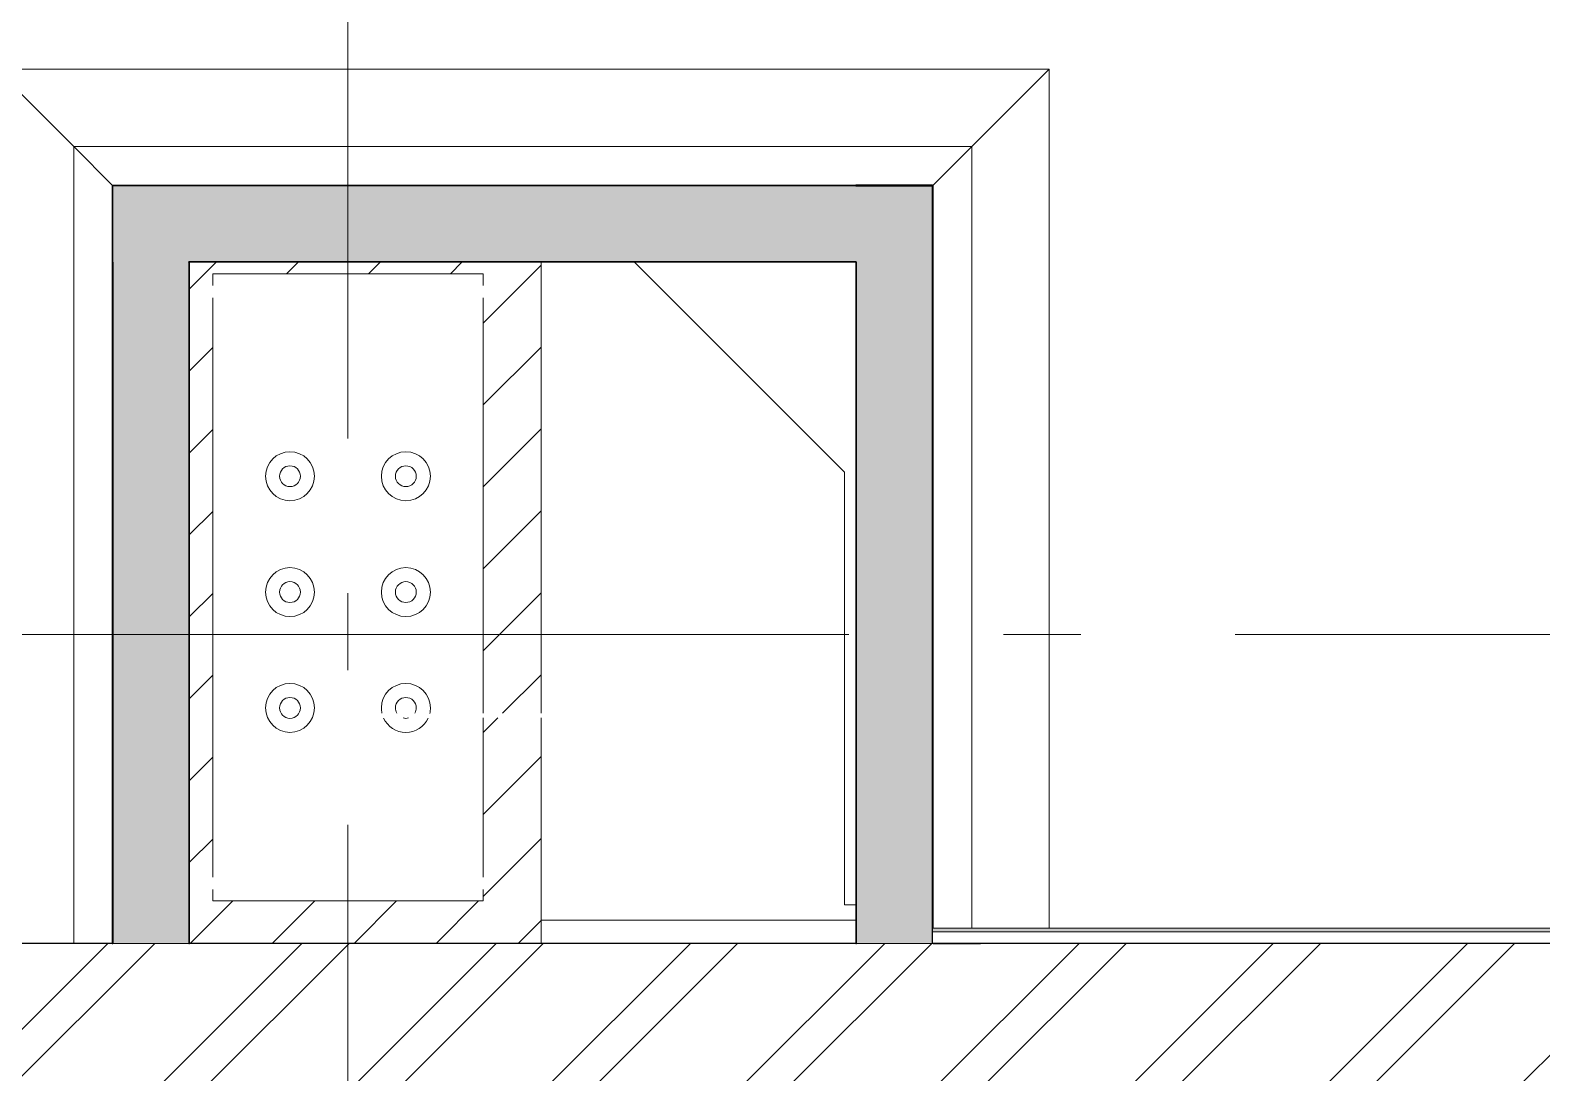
# Model space of a CAD drawing. Header units: millimetres. Extents: x -187347 to 135007, y -6415 to 292048.
# Drawn here: x -45351 to -43395, y -4512 to -3162 of the extents above; entities that cross this region are included whole.
import ezdxf

# ---------------------------------------------------------------- set-up
doc = ezdxf.new("R2010")
doc.units = ezdxf.units.MM
doc.header["$LTSCALE"] = 100
doc.linetypes.add('Z_LINE-CNTR', pattern=[17, 12, -2, 1, -2])
for name, color, linetype, lineweight in [('A-FLOR', 7, 'Continuous', 5), ('A-WALL', 7, 'Continuous', 5), ('A-WALL-FNSH', 7, 'Continuous', 5), ('A-WALL-PATT', 7, 'Continuous', 5), ('S-BEAM', 7, 'Continuous', 5), ('S-COLS', 7, 'Continuous', 5), ('S-FSTN', 7, 'Continuous', 5), ('S-GRID', 7, 'Continuous', 5)]:
    doc.layers.add(name, color=color, linetype=linetype, lineweight=lineweight)

# ---------------------------------------------------------------- blocks, each defined once
blk = doc.blocks.new('ODE_ST_M3_Base_Plate_Connection___Double_Row_14562_FREE_BOLT_LOD3 - BR630A-V287-BLOCK WORK - GROUND FLOOR PLAN - FOR SITE')
at = {"layer": 'S-FSTN'}
for p, q in [((-181.3, 406), (-181.3, 391)), ((168.7, 406), (-181.3, 406)), ((168.7, 391), (168.7, 406)), ((-181.3, 375), (-181.3, 169)), ((168.7, -375), (168.7, 375)), ((-181.3, 163), (-181.3, -375)), ((-181.3, -391), (-181.3, -406)), ((168.7, -406), (168.7, -391)), ((-181.3, -406), (168.7, -406))]:
    blk.add_line(p, q, dxfattribs=at)
blk = doc.blocks.new('Hex Head - 16mmØ BOLT-9650050-BLOCK WORK - GROUND FLOOR PLAN - FOR SITE')
at = {"layer": 'S-FSTN'}
for radius, start, end in [(31.7, 0, 180), (13.5, 0, 180), (31.7, 180, 360), (13.5, 180, 360)]:
    blk.add_arc((9.5, 0), radius, start, end, dxfattribs=at)
blk = doc.blocks.new('Hex Head - 30mmØ BOLT-30457600-BLOCK WORK - GROUND FLOOR PLAN - FOR SITE')
at = {"layer": 'S-FSTN'}
for radius, start, end in [(31.7, 0, 180), (13.5, 0, 180), (31.7, 180, 360), (13.5, 180, 360)]:
    blk.add_arc((9.5, 0), radius, start, end, dxfattribs=at)
blk = doc.blocks.new('Hex Head - 30mmØ BOLT-V288-BLOCK WORK - GROUND FLOOR PLAN - FOR SITE')
at = {"layer": 'S-FSTN'}
for radius, start, end in [(31.7, 0, 180), (13.5, 0, 180), (31.8, 180, 192.7776), (31.7, 204.3683, 335.6317), (13.5, 180, 210), (13.5, 255, 285), (13.5, 330, 360), (31.7, 347.2224, 360)]:
    blk.add_arc((9.5, 0), radius, start, end, dxfattribs=at)

msp = doc.modelspace()

# ---------------------------------------------------------------- hatches: boundary and pattern name
at = {"layer": 'A-WALL-PATT', "true_color": 0xb8ffa6}
h = msp.add_hatch(color=71, dxfattribs=at)
h.paths.add_polyline_path([(-45244.1, -4345), (-45244.1, -3463), (-45244.9, -3463), (-45244.9, -4345)])
h.paths.add_polyline_path([(-45244.1, -3462.2), (-45244.1, -3363.8), (-45244.9, -3363.8), (-45244.9, -3462.2)])
h = msp.add_hatch(color=71, dxfattribs=at)
h.paths.add_polyline_path([(-44183.2, -3363.8), (-44183.2, -3363), (-44281.6, -3363), (-44281.6, -3363.8)])
h.paths.add_polyline_path([(-45244.1, -3363.8), (-44282.4, -3363.8), (-44282.4, -3363), (-45244.1, -3363)])
at = {"layer": 'A-WALL-PATT'}
h = msp.add_hatch(dxfattribs=at)
h.set_pattern_fill('FP_572', color=256, angle=67.3801, style=0, pattern_type=2)
h.set_pattern_definition([(67.38, (-44759.564, -3443.19), (0.0003, 50.7995), [13.208, -647.192]), (67.38, (-44708.764, -3443.188), (0.0003, 50.79954), [13.208, -647.192]), (67.38, (-44657.964, -3443.19), (0.0003, 50.79954), [13.208, -647.192]), (67.38, (-44607.164, -3443.189), (0.0003, 50.79954), [13.208, -647.192]), (67.38, (-44556.364, -3443.189), (0.0003, 50.79954), [13.208, -647.192]), (112.249, (-44716.892, -3443.19), (0.00024, 50.8004), [12.075, -1195.427]), (112.249, (-44666.092, -3443.189), (0.00024, 50.8004), [12.075, -1195.427]), (112.249, (-44615.292, -3443.19), (0.00024, 50.80037), [12.075, -1195.427]), (112.249, (-44564.492, -3443.189), (0.00024, 50.80037), [12.075, -1195.427]), (112.249, (-44513.692, -3443.19), (0.00024, 50.80037), [12.075, -1195.427]), (112.249, (-44462.892, -3443.189), (0.00024, 50.80037), [12.075, -1195.427]), (112.2491, (-44412.092, -3443.19), (0.00024, 50.80037), [12.075, -1195.427]), (112.2491, (-44361.292, -3443.189), (0.00024, 50.80037), [12.075, -1195.427]), (112.2491, (-44310.492, -3443.19), (0.00024, 50.80037), [12.075, -1195.427]), (247.751, (-44729.592, -3432.013), (-0.0005, 50.8004), [12.075, -1195.427]), (247.751, (-44678.792, -3432.012), (-0.0005, 50.8004), [12.075, -1195.427]), (247.751, (-44627.992, -3432.013), (-0.0005, 50.80037), [12.075, -1195.427]), (247.751, (-44577.192, -3432.013), (-0.0005, 50.80037), [12.075, -1195.427]), (247.751, (-44526.392, -3432.013), (-0.0005, 50.80037), [12.075, -1195.427]), (247.751, (-44475.592, -3432.014), (-0.0005, 50.80037), [12.075, -1195.427]), (247.7511, (-44424.792, -3432.013), (-0.00048, 50.80037), [12.075, -1195.427]), (247.7511, (-44373.992, -3432.013), (-0.00048, 50.80037), [12.075, -1195.427]), (247.7511, (-44323.192, -3432.013), (-0.00048, 50.80037), [12.075, -1195.427]), (292.62, (-44747.372, -3430.997), (-0.00055, 50.79954), [13.208, -647.192]), (292.62, (-44696.572, -3430.997), (-0.00055, 50.79954), [13.208, -647.192]), (292.62, (-44645.772, -3430.998), (-0.00055, 50.79954), [13.208, -647.192]), (292.62, (-44594.972, -3430.997), (-0.00055, 50.79954), [13.208, -647.192]), (292.62, (-44544.172, -3430.997), (-0.00055, 50.79954), [13.208, -647.192]), (81.8701, (-44762.104, -3451.8245), (-7e-05, 50.79954), [3.592, -355.618]), (68.1986, (-44761.596, -3448.27), (-0.0002, 50.8005), [5.471, -268.095]), (68.1986, (-44710.796, -3448.269), (-0.0002, 50.8005), [5.471, -268.095]), (291.801, (-44742.292, -3443.19), (0.0004, 50.8005), [5.471, -268.095]), (291.801, (-44691.492, -3443.189), (0.0004, 50.8005), [5.471, -268.095]), (278.1301, (-44740.26, -3448.2685), (-0.00017, 50.79954), [3.592, -355.618]), (278.1301, (-44762.104, -3451.8245), (-0.00017, 50.79954), [3.592, -355.618]), (296.565, (-44761.596, -3455.382), (-0.0005, 50.7999), [3.408, -110.184]), (315, (-44760.072, -3458.43), (-0.0001, 50.8), [3.592, -68.25]), (326.31, (-44757.532, -3460.97), (-0.0005, 50.8), [1.832, -181.33]), (326.31, (-44706.73, -3460.97), (-0.0005, 50.8), [1.832, -181.33]), (326.31, (-44655.93, -3460.97), (-0.0005, 50.8), [1.832, -181.33]), (341.565, (-44756.01, -3461.985), (0.0002, 50.8), [1.676, -158.967]), (341.565, (-44705.21, -3461.985), (0.0002, 50.7998), [1.676, -158.967]), (341.565, (-44654.41, -3461.984), (0.0002, 50.7998), [1.676, -158.967]), (341.565, (-44754.484, -3462.493), (0.0002, 50.8), [1.676, -158.967]), (341.565, (-44703.684, -3462.493), (0.0002, 50.7998), [1.676, -158.967]), (341.565, (-44652.884, -3462.493), (0.0002, 50.7998), [1.676, -158.967]), (0.0001, (-44752.96, -3463), (-0.0001, 50.8), [4.064, -46.736]), (18.435, (-44748.896, -3463), (-0.0005, 50.8), [1.676, -158.967]), (18.435, (-44698.096, -3463), (-0.0005, 50.7998), [1.676, -158.967]), (18.435, (-44647.296, -3463), (-0.0005, 50.7998), [1.676, -158.967]), (18.435, (-44747.37, -3462.493), (-0.0005, 50.8), [1.676, -158.967]), (18.435, (-44696.57, -3462.493), (-0.0005, 50.7998), [1.676, -158.967]), (18.435, (-44645.77, -3462.493), (-0.0005, 50.7998), [1.676, -158.967]), (33.69, (-44745.85, -3461.985), (0.0002, 50.8), [1.832, -181.33]), (33.69, (-44695.048, -3461.985), (0.0002, 50.8), [1.832, -181.33]), (33.69, (-44644.25, -3461.985), (0.0002, 50.8), [1.832, -181.33]), (45, (-44744.324, -3460.97), (-0.0001, 50.8), [3.592, -68.25]), (63.435, (-44741.784, -3458.43), (0.0003, 50.7999), [3.408, -110.184]), (81.8701, (-44740.26, -3455.3804), (-7e-05, 50.79954), [3.592, -355.618]), (81.8701, (-44736.704, -3451.825), (-7e-05, 50.79954), [3.592, -355.618]), (68.1986, (-44736.196, -3448.268), (-0.0002, 50.8005), [5.471, -268.095]), (68.1986, (-44685.396, -3448.27), (-0.0002, 50.8005), [5.471, -268.095]), (291.801, (-44716.892, -3443.19), (0.0004, 50.8005), [5.471, -268.095]), (291.801, (-44666.092, -3443.189), (0.0004, 50.8005), [5.471, -268.095]), (278.1301, (-44714.86, -3448.269), (-0.00017, 50.79954), [3.592, -355.618]), (278.1301, (-44736.704, -3451.825), (-0.00017, 50.79954), [3.592, -355.618]), (296.565, (-44736.196, -3455.38), (-0.0005, 50.7999), [3.408, -110.184]), (315, (-44734.672, -3458.43), (-0.0001, 50.8), [3.592, -68.25]), (326.31, (-44732.132, -3460.97), (-0.0005, 50.8), [1.832, -181.33]), (326.31, (-44681.33, -3460.97), (-0.0005, 50.8), [1.832, -181.33]), (326.31, (-44630.53, -3460.97), (-0.0005, 50.8), [1.832, -181.33]), (341.565, (-44730.61, -3461.985), (0.0002, 50.7998), [1.676, -158.967]), (341.565, (-44679.81, -3461.985), (0.0002, 50.7998), [1.676, -158.967]), (341.565, (-44629.008, -3461.985), (0.0002, 50.7998), [1.676, -158.967]), (341.565, (-44729.084, -3462.493), (0.0002, 50.7998), [1.676, -158.967]), (341.565, (-44678.284, -3462.492), (0.0002, 50.7998), [1.676, -158.967]), (341.565, (-44627.484, -3462.493), (0.0002, 50.7998), [1.676, -158.967]), (0.0001, (-44727.56, -3463), (-0.0001, 50.8), [4.064, -46.736]), (18.435, (-44723.496, -3463), (-0.0005, 50.7998), [1.676, -158.967]), (18.435, (-44672.696, -3463), (-0.0005, 50.7998), [1.676, -158.967]), (18.435, (-44621.896, -3463), (-0.0005, 50.7998), [1.676, -158.967]), (18.435, (-44721.97, -3462.493), (-0.0005, 50.7998), [1.676, -158.967]), (18.435, (-44671.17, -3462.493), (-0.0005, 50.7998), [1.676, -158.967]), (18.435, (-44620.37, -3462.494), (-0.0005, 50.7998), [1.676, -158.967]), (33.69, (-44720.45, -3461.984), (0.0002, 50.8), [1.832, -181.33]), (33.69, (-44669.648, -3461.985), (0.0002, 50.8), [1.832, -181.33]), (33.69, (-44618.85, -3461.985), (0.0002, 50.8), [1.832, -181.33]), (45, (-44718.924, -3460.97), (-0.0001, 50.8), [3.592, -68.25]), (63.435, (-44716.384, -3458.43), (0.0003, 50.7999), [3.408, -110.184]), (81.8701, (-44714.8596, -3455.381), (-7e-05, 50.79954), [3.592, -355.618]), (81.8701, (-44749.4036, -3423.377), (-7e-05, 50.79954), [3.592, -355.618]), (63.435, (-44748.896, -3419.82), (0.0003, 50.7999), [3.408, -110.184]), (45, (-44747.372, -3416.773), (-0.0001, 50.8), [3.592, -68.25]), (33.69, (-44744.83, -3414.233), (0.0002, 50.8), [1.832, -181.33]), (33.69, (-44694.032, -3414.233), (0.0002, 50.8), [1.832, -181.33]), (33.69, (-44643.23, -3414.233), (0.0002, 50.8), [1.832, -181.33]), (18.435, (-44743.31, -3413.217), (-0.0005, 50.8), [1.676, -158.967]), (18.435, (-44692.51, -3413.217), (-0.0005, 50.7998), [1.676, -158.967]), (18.435, (-44641.708, -3413.217), (-0.0005, 50.7998), [1.676, -158.967]), (18.435, (-44741.784, -3412.71), (-0.0005, 50.8), [1.676, -158.967]), (18.435, (-44690.984, -3412.71), (-0.0005, 50.7998), [1.676, -158.967]), (18.435, (-44640.184, -3412.71), (-0.0005, 50.7998), [1.676, -158.967]), (0.0001, (-44740.26, -3412.2), (-0.0001, 50.8), [4.064, -46.736]), (341.565, (-44736.196, -3412.2), (0.0002, 50.8), [1.676, -158.967]), (341.565, (-44685.396, -3412.2), (0.0002, 50.7998), [1.676, -158.967]), (341.565, (-44634.596, -3412.2), (0.0002, 50.7998), [1.676, -158.967]), (341.565, (-44734.672, -3412.71), (0.0002, 50.8), [1.676, -158.967]), (341.565, (-44683.87, -3412.71), (0.0002, 50.7998), [1.676, -158.967]), (341.565, (-44633.07, -3412.71), (0.0002, 50.7998), [1.676, -158.967]), (326.31, (-44733.15, -3413.216), (-0.0005, 50.8), [1.832, -181.33]), (326.31, (-44682.348, -3413.217), (-0.0005, 50.8), [1.832, -181.33]), (326.31, (-44631.55, -3413.217), (-0.0005, 50.8), [1.832, -181.33]), (315, (-44731.624, -3414.233), (-0.0001, 50.8), [3.592, -68.25]), (296.565, (-44729.084, -3416.773), (-0.0005, 50.7999), [3.408, -110.184]), (278.1301, (-44727.5596, -3419.821), (-0.00017, 50.79954), [3.592, -355.618]), (278.1301, (-44749.4036, -3423.377), (-0.00017, 50.79954), [3.592, -355.618]), (290.556, (-44748.896, -3426.933), (-0.0003, 50.8004), [4.34, -429.695]), (290.556, (-44698.096, -3426.933), (-0.0003, 50.8004), [4.34, -429.695]), (290.556, (-44647.296, -3426.933), (-0.0003, 50.8004), [4.34, -429.695]), (68.1986, (-44729.592, -3432.013), (-0.0002, 50.8005), [5.471, -268.095]), (68.1986, (-44678.792, -3432.012), (-0.0002, 50.8005), [5.471, -268.095]), (81.8701, (-44727.56, -3426.933), (-7e-05, 50.79954), [3.592, -355.618]), (0.0001, (-44763.63, -3412.2), (-0.0001, 50.8), [2.032, -48.768]), (341.565, (-44761.596, -3412.2), (0.0002, 50.8), [1.676, -158.967]), (341.565, (-44710.796, -3412.2), (0.0002, 50.7998), [1.676, -158.967]), (341.565, (-44659.996, -3412.2), (0.0002, 50.7998), [1.676, -158.967]), (341.565, (-44760.07, -3412.71), (0.0002, 50.8), [1.676, -158.967]), (341.565, (-44709.27, -3412.71), (0.0002, 50.7998), [1.676, -158.967]), (341.565, (-44658.47, -3412.71), (0.0002, 50.7998), [1.676, -158.967]), (326.31, (-44758.55, -3413.217), (-0.0005, 50.8), [1.832, -181.33]), (326.31, (-44707.748, -3413.217), (-0.0005, 50.8), [1.832, -181.33]), (326.31, (-44656.95, -3413.217), (-0.0005, 50.8), [1.832, -181.33]), (315, (-44757.024, -3414.233), (-0.0001, 50.8), [3.592, -68.25]), (296.565, (-44754.484, -3416.773), (-0.0005, 50.7999), [3.408, -110.184]), (278.1301, (-44752.96, -3419.8204), (-0.00017, 50.79954), [3.592, -355.618]), (69.444, (-44754.484, -3430.997), (7e-05, 50.8004), [4.34, -429.695]), (69.444, (-44703.684, -3430.996), (7e-05, 50.8004), [4.34, -429.695]), (69.444, (-44652.884, -3430.997), (7e-05, 50.8004), [4.34, -429.695]), (81.8701, (-44752.96, -3426.933), (-7e-05, 50.79954), [3.592, -355.618]), (81.8701, (-44724.004, -3423.377), (-7e-05, 50.79954), [3.592, -355.618]), (63.435, (-44723.496, -3419.82), (0.0003, 50.7999), [3.408, -110.184]), (45, (-44721.972, -3416.772), (-0.0001, 50.8), [3.592, -68.25]), (33.69, (-44719.432, -3414.233), (0.0002, 50.8), [1.832, -181.33]), (33.69, (-44668.632, -3414.232), (0.0002, 50.8), [1.832, -181.33]), (33.69, (-44617.83, -3414.233), (0.0002, 50.8), [1.832, -181.33]), (18.435, (-44717.91, -3413.217), (-0.0005, 50.7998), [1.676, -158.967]), (18.435, (-44667.11, -3413.216), (-0.0005, 50.7998), [1.676, -158.967]), (18.435, (-44616.31, -3413.217), (-0.0005, 50.7998), [1.676, -158.967]), (18.435, (-44716.384, -3412.71), (-0.0005, 50.7998), [1.676, -158.967]), (18.435, (-44665.584, -3412.71), (-0.0005, 50.7998), [1.676, -158.967]), (18.435, (-44614.784, -3412.71), (-0.0005, 50.7998), [1.676, -158.967]), (0.0001, (-44714.86, -3412.2), (-0.0001, 50.8), [2.032, -48.768]), (278.1301, (-44724.004, -3423.377), (-0.00017, 50.79954), [3.592, -355.618]), (291.801, (-44723.496, -3426.933), (0.0004, 50.8005), [5.471, -268.095]), (291.801, (-44672.696, -3426.934), (0.0004, 50.8005), [5.471, -268.095])])
h.paths.add_polyline_path([(-44281.6, -3462.2), (-44281.6, -3363.8), (-45244.1, -3363.8), (-45244.1, -3462.2), (-44282.4, -3462.2)])
h = msp.add_hatch(dxfattribs=at)
h.set_pattern_fill('FP_573', color=256, angle=67.3801, style=0, pattern_type=2)
h.set_pattern_definition([(337.38, (-44262.566, -3858.065), (50.79954, -0.0003), [13.208, -647.192]), (337.38, (-44262.566, -3908.866), (50.79954, -0.0003), [13.208, -647.192]), (337.38, (-44262.566, -3959.665), (50.79954, -0.0003), [13.208, -647.192]), (337.38, (-44262.566, -4010.465), (50.79954, -0.0003), [13.208, -647.192]), (337.38, (-44262.566, -4061.265), (50.79954, -0.0003), [13.208, -647.192]), (22.249, (-44262.566, -3900.737), (50.8004, -0.00024), [12.075, -1195.427]), (22.249, (-44262.566, -3951.537), (50.8004, -0.00024), [12.075, -1195.427]), (22.249, (-44262.566, -4002.336), (50.80037, -0.00024), [12.075, -1195.427]), (22.249, (-44262.566, -4053.137), (50.80037, -0.00024), [12.075, -1195.427]), (22.249, (-44262.566, -4103.937), (50.80037, -0.00024), [12.075, -1195.427]), (22.249, (-44262.566, -4154.737), (50.80037, -0.00024), [12.075, -1195.427]), (22.2491, (-44262.566, -4205.537), (50.80037, -0.00024), [12.075, -1195.427]), (22.2491, (-44262.566, -4256.337), (50.80037, -0.00024), [12.075, -1195.427]), (22.2491, (-44262.566, -4307.137), (50.80037, -0.00024), [12.075, -1195.427]), (157.751, (-44251.39, -3888.037), (50.8004, 0.0005), [12.075, -1195.427]), (157.751, (-44251.39, -3938.838), (50.8004, 0.0005), [12.075, -1195.427]), (157.751, (-44251.39, -3989.637), (50.80037, 0.0005), [12.075, -1195.427]), (157.751, (-44251.39, -4040.437), (50.80037, 0.0005), [12.075, -1195.427]), (157.751, (-44251.39, -4091.237), (50.80037, 0.0005), [12.075, -1195.427]), (157.751, (-44251.39, -4142.037), (50.80037, 0.0005), [12.075, -1195.427]), (157.7511, (-44251.39, -4192.837), (50.80037, 0.00048), [12.075, -1195.427]), (157.7511, (-44251.39, -4243.636), (50.80037, 0.00048), [12.075, -1195.427]), (157.7511, (-44251.39, -4294.437), (50.80037, 0.00048), [12.075, -1195.427]), (202.62, (-44250.374, -3870.257), (50.79954, 0.00055), [13.208, -647.192]), (202.62, (-44250.374, -3921.057), (50.79954, 0.00055), [13.208, -647.192]), (202.62, (-44250.374, -3971.857), (50.79954, 0.00055), [13.208, -647.192]), (202.62, (-44250.374, -4022.657), (50.79954, 0.00055), [13.208, -647.192]), (202.62, (-44250.374, -4073.456), (50.79954, 0.00055), [13.208, -647.192]), (351.8701, (-44271.2016, -3855.525), (50.79954, 7e-05), [3.592, -355.618]), (338.198, (-44267.646, -3856.032), (50.8005, -0.0002), [5.471, -268.095]), (338.198, (-44267.646, -3906.833), (50.8005, -0.0002), [5.471, -268.095]), (201.801, (-44262.566, -3875.337), (50.8005, -0.0004), [5.471, -268.095]), (201.801, (-44262.566, -3926.137), (50.8005, -0.0004), [5.471, -268.095]), (188.1301, (-44267.6456, -3877.369), (50.79954, 0.00017), [3.592, -355.618]), (188.1301, (-44271.2016, -3855.525), (50.79954, 0.00017), [3.592, -355.618]), (206.565, (-44274.758, -3856.033), (50.7999, 0.0005), [3.408, -110.184]), (225, (-44277.806, -3857.557), (50.8, 0.0001), [3.592, -68.25]), (236.31, (-44280.346, -3860.096), (50.8, 0.0005), [1.832, -181.33]), (236.31, (-44280.346, -3910.897), (50.8, 0.0005), [1.832, -181.33]), (236.31, (-44280.346, -3961.697), (50.8, 0.0005), [1.832, -181.33]), (251.565, (-44281.36, -3861.62), (50.8, -0.0002), [1.676, -158.967]), (251.565, (-44281.36, -3912.42), (50.7998, -0.0002), [1.676, -158.967]), (251.565, (-44281.36, -3963.22), (50.7998, -0.0002), [1.676, -158.967]), (251.565, (-44281.87, -3863.145), (50.8, -0.0002), [1.676, -158.967]), (251.565, (-44281.87, -3913.944), (50.7998, -0.0002), [1.676, -158.967]), (251.565, (-44281.87, -3964.745), (50.7998, -0.0002), [1.676, -158.967]), (270, (-44282.38, -3864.67), (50.8, 0.0001), [4.064, -46.736]), (288.435, (-44282.38, -3868.733), (50.8, 0.0005), [1.676, -158.967]), (288.435, (-44282.38, -3919.533), (50.7998, 0.0005), [1.676, -158.967]), (288.435, (-44282.38, -3970.333), (50.7998, 0.0005), [1.676, -158.967]), (288.435, (-44281.87, -3870.257), (50.8, 0.0005), [1.676, -158.967]), (288.435, (-44281.87, -3921.057), (50.7998, 0.0005), [1.676, -158.967]), (288.435, (-44281.87, -3971.857), (50.7998, 0.0005), [1.676, -158.967]), (303.69, (-44281.362, -3871.78), (50.8, -0.0002), [1.832, -181.33]), (303.69, (-44281.36, -3922.58), (50.8, -0.0002), [1.832, -181.33]), (303.69, (-44281.362, -3973.38), (50.8, -0.0002), [1.832, -181.33]), (315, (-44280.346, -3873.304), (50.8, 0.0001), [3.592, -68.25]), (333.435, (-44277.806, -3875.845), (50.7999, -0.0003), [3.408, -110.184]), (351.8701, (-44274.758, -3877.3695), (50.79954, 7e-05), [3.592, -355.618]), (351.8701, (-44271.202, -3880.925), (50.79954, 7e-05), [3.592, -355.618]), (338.198, (-44267.646, -3881.434), (50.8005, -0.0002), [5.471, -268.095]), (338.198, (-44267.646, -3932.233), (50.8005, -0.0002), [5.471, -268.095]), (201.801, (-44262.566, -3900.737), (50.8005, -0.0004), [5.471, -268.095]), (201.801, (-44262.566, -3951.537), (50.8005, -0.0004), [5.471, -268.095]), (188.1301, (-44267.646, -3902.769), (50.79954, 0.00017), [3.592, -355.618]), (188.1301, (-44271.202, -3880.925), (50.79954, 0.00017), [3.592, -355.618]), (206.565, (-44274.758, -3881.433), (50.7999, 0.0005), [3.408, -110.184]), (225, (-44277.806, -3882.957), (50.8, 0.0001), [3.592, -68.25]), (236.31, (-44280.346, -3885.498), (50.8, 0.0005), [1.832, -181.33]), (236.31, (-44280.346, -3936.297), (50.8, 0.0005), [1.832, -181.33]), (236.31, (-44280.346, -3987.097), (50.8, 0.0005), [1.832, -181.33]), (251.565, (-44281.36, -3887.02), (50.7998, -0.0002), [1.676, -158.967]), (251.565, (-44281.36, -3937.82), (50.7998, -0.0002), [1.676, -158.967]), (251.565, (-44281.36, -3988.62), (50.7998, -0.0002), [1.676, -158.967]), (251.565, (-44281.87, -3888.545), (50.7998, -0.0002), [1.676, -158.967]), (251.565, (-44281.87, -3939.346), (50.7998, -0.0002), [1.676, -158.967]), (251.565, (-44281.87, -3990.145), (50.7998, -0.0002), [1.676, -158.967]), (270, (-44282.38, -3890.07), (50.8, 0.0001), [4.064, -46.736]), (288.435, (-44282.38, -3894.133), (50.7998, 0.0005), [1.676, -158.967]), (288.435, (-44282.38, -3944.933), (50.7998, 0.0005), [1.676, -158.967]), (288.435, (-44282.38, -3995.732), (50.7998, 0.0005), [1.676, -158.967]), (288.435, (-44281.87, -3895.657), (50.7998, 0.0005), [1.676, -158.967]), (288.435, (-44281.87, -3946.457), (50.7998, 0.0005), [1.676, -158.967]), (288.435, (-44281.87, -3997.257), (50.7998, 0.0005), [1.676, -158.967]), (303.69, (-44281.36, -3897.18), (50.8, -0.0002), [1.832, -181.33]), (303.69, (-44281.362, -3947.98), (50.8, -0.0002), [1.832, -181.33]), (303.69, (-44281.36, -3998.78), (50.8, -0.0002), [1.832, -181.33]), (315, (-44280.346, -3898.706), (50.8, 0.0001), [3.592, -68.25]), (333.435, (-44277.806, -3901.245), (50.7999, -0.0003), [3.408, -110.184]), (351.8701, (-44274.758, -3902.769), (50.79954, 7e-05), [3.592, -355.618]), (351.8701, (-44242.754, -3868.225), (50.79954, 7e-05), [3.592, -355.618]), (333.435, (-44239.198, -3868.733), (50.7999, -0.0003), [3.408, -110.184]), (315, (-44236.15, -3870.256), (50.8, 0.0001), [3.592, -68.25]), (303.69, (-44233.61, -3872.797), (50.8, -0.0002), [1.832, -181.33]), (303.69, (-44233.61, -3923.596), (50.8, -0.0002), [1.832, -181.33]), (303.69, (-44233.61, -3974.397), (50.8, -0.0002), [1.832, -181.33]), (288.435, (-44232.594, -3874.32), (50.8, 0.0005), [1.676, -158.967]), (288.435, (-44232.594, -3925.12), (50.7998, 0.0005), [1.676, -158.967]), (288.435, (-44232.594, -3975.92), (50.7998, 0.0005), [1.676, -158.967]), (288.435, (-44232.086, -3875.845), (50.8, 0.0005), [1.676, -158.967]), (288.435, (-44232.086, -3926.645), (50.7998, 0.0005), [1.676, -158.967]), (288.435, (-44232.086, -3977.445), (50.7998, 0.0005), [1.676, -158.967]), (270, (-44231.58, -3877.37), (50.8, 0.0001), [4.064, -46.736]), (251.565, (-44231.58, -3881.433), (50.8, -0.0002), [1.676, -158.967]), (251.565, (-44231.58, -3932.234), (50.7998, -0.0002), [1.676, -158.967]), (251.565, (-44231.58, -3983.033), (50.7998, -0.0002), [1.676, -158.967]), (251.565, (-44232.086, -3882.956), (50.7998, -0.0002), [1.676, -158.967]), (251.565, (-44232.086, -3933.757), (50.7998, -0.0002), [1.676, -158.967]), (251.565, (-44232.086, -3984.557), (50.7998, -0.0002), [1.676, -158.967]), (236.31, (-44232.594, -3884.48), (50.8, 0.0005), [1.832, -181.33]), (236.31, (-44232.594, -3935.28), (50.8, 0.0005), [1.832, -181.33]), (236.31, (-44232.594, -3986.08), (50.8, 0.0005), [1.832, -181.33]), (225, (-44233.61, -3886.005), (50.8, 0.0001), [3.592, -68.25]), (206.565, (-44236.15, -3888.545), (50.7999, 0.0005), [3.408, -110.184]), (188.1301, (-44239.198, -3890.069), (50.79954, 0.00017), [3.592, -355.618]), (188.1301, (-44242.754, -3868.225), (50.79954, 0.00017), [3.592, -355.618]), (200.556, (-44246.31, -3868.733), (50.8004, 0.0003), [4.34, -429.695]), (200.556, (-44246.31, -3919.533), (50.8004, 0.0003), [4.34, -429.695]), (200.556, (-44246.31, -3970.333), (50.8004, 0.0003), [4.34, -429.695]), (338.198, (-44251.39, -3888.037), (50.8005, -0.0002), [5.471, -268.095]), (338.198, (-44251.39, -3938.838), (50.8005, -0.0002), [5.471, -268.095]), (351.8701, (-44246.31, -3890.069), (50.79954, 7e-05), [3.592, -355.618]), (270, (-44231.58, -3854), (50.8, 0.0001), [2.032, -48.768]), (251.565, (-44231.58, -3856.033), (50.8, -0.0002), [1.676, -158.967]), (251.565, (-44231.58, -3906.832), (50.7998, -0.0002), [1.676, -158.967]), (251.565, (-44231.58, -3957.633), (50.7998, -0.0002), [1.676, -158.967]), (251.565, (-44232.086, -3857.557), (50.8, -0.0002), [1.676, -158.967]), (251.565, (-44232.086, -3908.358), (50.7998, -0.0002), [1.676, -158.967]), (251.565, (-44232.086, -3959.157), (50.7998, -0.0002), [1.676, -158.967]), (236.31, (-44232.594, -3859.08), (50.8, 0.0005), [1.832, -181.33]), (236.31, (-44232.594, -3909.88), (50.8, 0.0005), [1.832, -181.33]), (236.31, (-44232.594, -3960.68), (50.8, 0.0005), [1.832, -181.33]), (225, (-44233.61, -3860.605), (50.8, 0.0001), [3.592, -68.25]), (206.565, (-44236.15, -3863.145), (50.7999, 0.0005), [3.408, -110.184]), (188.1301, (-44239.198, -3864.6695), (50.79954, 0.00017), [3.592, -355.618]), (339.444, (-44250.374, -3863.145), (50.8004, -7e-05), [4.34, -429.695]), (339.444, (-44250.374, -3913.946), (50.8004, -7e-05), [4.34, -429.695]), (339.444, (-44250.374, -3964.745), (50.8004, -7e-05), [4.34, -429.695]), (351.8701, (-44246.31, -3864.669), (50.79954, 7e-05), [3.592, -355.618]), (351.8701, (-44242.754, -3893.625), (50.79954, 7e-05), [3.592, -355.618]), (333.435, (-44239.198, -3894.133), (50.7999, -0.0003), [3.408, -110.184]), (315, (-44236.15, -3895.658), (50.8, 0.0001), [3.592, -68.25]), (303.69, (-44233.61, -3898.197), (50.8, -0.0002), [1.832, -181.33]), (303.69, (-44233.61, -3948.998), (50.8, -0.0002), [1.832, -181.33]), (303.69, (-44233.61, -3999.797), (50.8, -0.0002), [1.832, -181.33]), (288.435, (-44232.594, -3899.72), (50.7998, 0.0005), [1.676, -158.967]), (288.435, (-44232.594, -3950.52), (50.7998, 0.0005), [1.676, -158.967]), (288.435, (-44232.594, -4001.32), (50.7998, 0.0005), [1.676, -158.967]), (288.435, (-44232.086, -3901.245), (50.7998, 0.0005), [1.676, -158.967]), (288.435, (-44232.086, -3952.045), (50.7998, 0.0005), [1.676, -158.967]), (288.435, (-44232.086, -4002.845), (50.7998, 0.0005), [1.676, -158.967]), (270, (-44231.58, -3902.77), (50.8, 0.0001), [2.032, -48.768]), (188.1301, (-44242.754, -3893.625), (50.79954, 0.00017), [3.592, -355.618]), (201.801, (-44246.31, -3894.133), (50.8005, -0.0004), [5.471, -268.095]), (201.801, (-44246.31, -3944.933), (50.8005, -0.0004), [5.471, -268.095])])
h.paths.add_polyline_path([(-44183.2, -4345), (-44183.2, -3363.8), (-44281.6, -3363.8), (-44281.6, -4345)])
at = {"layer": 'A-WALL-PATT', "true_color": 0xb8ffa6}
for points in [[(-44183.2, -4325), (-44182.4, -4325), (-44182.4, -3363.8), (-44183.2, -3363.8), (-44183.2, -3886.2)], [(-44755.9, -3463), (-44282.4, -3463), (-44282.4, -3462.2), (-45145.7, -3462.2), (-45144.9, -3463), (-45126.2, -3463)], [(-44282.4, -4345), (-44281.6, -4345), (-44281.6, -3462.2), (-44282.4, -3463), (-44282.4, -3886.2)], [(-45144.9, -4345), (-45144.9, -3463), (-45145.7, -3463), (-45145.7, -4345)]]:
    msp.add_hatch(color=71, dxfattribs=at).paths.add_polyline_path(points)
at = {"layer": 'A-WALL-PATT'}
h = msp.add_hatch(dxfattribs=at)
h.set_pattern_fill('FP_571', color=256, angle=67.3801, style=0, pattern_type=2)
h.set_pattern_definition([(157.38, (-45164.69, -3899.937), (-50.7995, 0.0003), [13.208, -647.192]), (157.38, (-45164.69, -3849.137), (-50.79954, 0.0003), [13.208, -647.192]), (157.38, (-45164.69, -3798.336), (-50.79954, 0.0003), [13.208, -647.192]), (157.38, (-45164.69, -3747.537), (-50.79954, 0.0003), [13.208, -647.192]), (157.38, (-45164.69, -3696.737), (-50.79954, 0.0003), [13.208, -647.192]), (202.249, (-45164.69, -3857.265), (-50.8004, 0.00024), [12.075, -1195.427]), (202.249, (-45164.69, -3806.465), (-50.8004, 0.00024), [12.075, -1195.427]), (202.249, (-45164.69, -3755.665), (-50.8004, 0.00024), [12.075, -1195.427]), (202.249, (-45164.69, -3704.865), (-50.80037, 0.00024), [12.075, -1195.427]), (202.249, (-45164.69, -3654.065), (-50.80037, 0.00024), [12.075, -1195.427]), (202.249, (-45164.69, -3603.265), (-50.80037, 0.00024), [12.075, -1195.427]), (202.249, (-45164.69, -3552.465), (-50.80037, 0.00024), [12.075, -1195.427]), (202.2491, (-45164.69, -3501.664), (-50.80037, 0.00024), [12.075, -1195.427]), (202.2491, (-45164.69, -3450.865), (-50.80037, 0.00024), [12.075, -1195.427]), (337.751, (-45175.866, -3869.965), (-50.8004, -0.0005), [12.075, -1195.427]), (337.751, (-45175.866, -3819.165), (-50.8004, -0.0005), [12.075, -1195.427]), (337.751, (-45175.866, -3768.364), (-50.8004, -0.0005), [12.075, -1195.427]), (337.751, (-45175.866, -3717.565), (-50.80037, -0.0005), [12.075, -1195.427]), (337.751, (-45175.866, -3666.765), (-50.80037, -0.0005), [12.075, -1195.427]), (337.751, (-45175.866, -3615.965), (-50.80037, -0.0005), [12.075, -1195.427]), (337.751, (-45175.866, -3565.165), (-50.80037, -0.0005), [12.075, -1195.427]), (337.7511, (-45175.866, -3514.365), (-50.80037, -0.00048), [12.075, -1195.427]), (337.7511, (-45175.866, -3463.565), (-50.80037, -0.00048), [12.075, -1195.427]), (22.62, (-45176.882, -3887.745), (-50.7995, -0.00055), [13.208, -647.192]), (22.62, (-45176.882, -3836.945), (-50.79954, -0.00055), [13.208, -647.192]), (22.62, (-45176.882, -3786.145), (-50.79954, -0.00055), [13.208, -647.192]), (22.62, (-45176.882, -3735.345), (-50.79954, -0.00055), [13.208, -647.192]), (22.62, (-45176.882, -3684.545), (-50.79954, -0.00055), [13.208, -647.192]), (171.8701, (-45156.0536, -3902.477), (-50.79954, -7e-05), [3.592, -355.618]), (158.198, (-45159.61, -3901.97), (-50.8005, 0.0002), [5.471, -268.095]), (158.198, (-45159.61, -3851.17), (-50.8005, 0.0002), [5.471, -268.095]), (21.801, (-45164.69, -3882.665), (-50.8005, 0.0004), [5.471, -268.095]), (21.801, (-45164.69, -3831.864), (-50.8005, 0.0004), [5.471, -268.095]), (8.1301, (-45159.6096, -3880.633), (-50.79954, -0.00017), [3.592, -355.618]), (8.1301, (-45156.0536, -3902.477), (-50.79954, -0.00017), [3.592, -355.618]), (26.565, (-45152.498, -3901.97), (-50.7999, -0.0005), [3.408, -110.184]), (45, (-45149.45, -3900.444), (-50.8, -0.0001), [3.592, -68.25]), (56.31, (-45146.91, -3897.905), (-50.8, -0.0005), [1.832, -181.33]), (56.31, (-45146.91, -3847.105), (-50.8, -0.0005), [1.832, -181.33]), (56.31, (-45146.91, -3796.305), (-50.8, -0.0005), [1.832, -181.33]), (71.565, (-45145.894, -3896.38), (-50.8, 0.0002), [1.676, -158.967]), (71.565, (-45145.894, -3845.58), (-50.8, 0.0002), [1.676, -158.967]), (71.565, (-45145.894, -3794.78), (-50.7998, 0.0002), [1.676, -158.967]), (71.565, (-45145.386, -3894.857), (-50.8, 0.0002), [1.676, -158.967]), (71.565, (-45145.386, -3844.057), (-50.8, 0.0002), [1.676, -158.967]), (71.565, (-45145.386, -3793.257), (-50.7998, 0.0002), [1.676, -158.967]), (90, (-45144.88, -3893.333), (-50.8, -0.0001), [4.064, -46.736]), (108.435, (-45144.88, -3889.27), (-50.8, -0.0005), [1.676, -158.967]), (108.435, (-45144.88, -3838.47), (-50.8, -0.0005), [1.676, -158.967]), (108.435, (-45144.88, -3787.67), (-50.7998, -0.0005), [1.676, -158.967]), (108.435, (-45145.386, -3887.745), (-50.8, -0.0005), [1.676, -158.967]), (108.435, (-45145.386, -3836.945), (-50.8, -0.0005), [1.676, -158.967]), (108.435, (-45145.386, -3786.145), (-50.7998, -0.0005), [1.676, -158.967]), (123.69, (-45145.894, -3886.22), (-50.8, 0.0002), [1.832, -181.33]), (123.69, (-45145.894, -3835.42), (-50.8, 0.0002), [1.832, -181.33]), (123.69, (-45145.894, -3784.62), (-50.8, 0.0002), [1.832, -181.33]), (135, (-45146.91, -3884.697), (-50.8, -0.0001), [3.592, -68.25]), (153.435, (-45149.45, -3882.157), (-50.7999, 0.0003), [3.408, -110.184]), (171.8701, (-45152.498, -3880.633), (-50.79954, -7e-05), [3.592, -355.618]), (171.8701, (-45156.054, -3877.077), (-50.79954, -7e-05), [3.592, -355.618]), (158.198, (-45159.61, -3876.57), (-50.8005, 0.0002), [5.471, -268.095]), (158.198, (-45159.61, -3825.768), (-50.8005, 0.0002), [5.471, -268.095]), (21.801, (-45164.69, -3857.265), (-50.8005, 0.0004), [5.471, -268.095]), (21.801, (-45164.69, -3806.465), (-50.8005, 0.0004), [5.471, -268.095]), (8.1301, (-45159.61, -3855.233), (-50.79954, -0.00017), [3.592, -355.618]), (8.1301, (-45156.054, -3877.077), (-50.79954, -0.00017), [3.592, -355.618]), (26.565, (-45152.498, -3876.568), (-50.7999, -0.0005), [3.408, -110.184]), (45, (-45149.45, -3875.045), (-50.8, -0.0001), [3.592, -68.25]), (56.31, (-45146.91, -3872.505), (-50.8, -0.0005), [1.832, -181.33]), (56.31, (-45146.91, -3821.704), (-50.8, -0.0005), [1.832, -181.33]), (56.31, (-45146.91, -3770.905), (-50.8, -0.0005), [1.832, -181.33]), (71.565, (-45145.894, -3870.98), (-50.8, 0.0002), [1.676, -158.967]), (71.565, (-45145.894, -3820.18), (-50.7998, 0.0002), [1.676, -158.967]), (71.565, (-45145.894, -3769.38), (-50.7998, 0.0002), [1.676, -158.967]), (71.565, (-45145.386, -3869.457), (-50.8, 0.0002), [1.676, -158.967]), (71.565, (-45145.386, -3818.657), (-50.7998, 0.0002), [1.676, -158.967]), (71.565, (-45145.386, -3767.856), (-50.7998, 0.0002), [1.676, -158.967]), (90, (-45144.88, -3867.933), (-50.8, -0.0001), [4.064, -46.736]), (108.435, (-45144.88, -3863.87), (-50.8, -0.0005), [1.676, -158.967]), (108.435, (-45144.88, -3813.07), (-50.7998, -0.0005), [1.676, -158.967]), (108.435, (-45144.88, -3762.27), (-50.7998, -0.0005), [1.676, -158.967]), (108.435, (-45145.386, -3862.345), (-50.8, -0.0005), [1.676, -158.967]), (108.435, (-45145.386, -3811.545), (-50.7998, -0.0005), [1.676, -158.967]), (108.435, (-45145.386, -3760.745), (-50.7998, -0.0005), [1.676, -158.967]), (123.69, (-45145.894, -3860.82), (-50.8, 0.0002), [1.832, -181.33]), (123.69, (-45145.894, -3810.02), (-50.8, 0.0002), [1.832, -181.33]), (123.69, (-45145.894, -3759.22), (-50.8, 0.0002), [1.832, -181.33]), (135, (-45146.91, -3859.297), (-50.8, -0.0001), [3.592, -68.25]), (153.435, (-45149.45, -3856.757), (-50.7999, 0.0003), [3.408, -110.184]), (171.8701, (-45152.4984, -3855.233), (-50.79954, -7e-05), [3.592, -355.618]), (171.8701, (-45184.5024, -3889.777), (-50.79954, -7e-05), [3.592, -355.618]), (153.435, (-45188.058, -3889.268), (-50.7999, 0.0003), [3.408, -110.184]), (135, (-45191.106, -3887.745), (-50.8, -0.0001), [3.592, -68.25]), (123.69, (-45193.646, -3885.205), (-50.8, 0.0002), [1.832, -181.33]), (123.69, (-45193.646, -3834.405), (-50.8, 0.0002), [1.832, -181.33]), (123.69, (-45193.646, -3783.605), (-50.8, 0.0002), [1.832, -181.33]), (108.435, (-45194.66, -3883.68), (-50.8, -0.0005), [1.676, -158.967]), (108.435, (-45194.66, -3832.88), (-50.8, -0.0005), [1.676, -158.967]), (108.435, (-45194.662, -3782.08), (-50.7998, -0.0005), [1.676, -158.967]), (108.435, (-45195.17, -3882.157), (-50.8, -0.0005), [1.676, -158.967]), (108.435, (-45195.17, -3831.357), (-50.8, -0.0005), [1.676, -158.967]), (108.435, (-45195.17, -3780.557), (-50.7998, -0.0005), [1.676, -158.967]), (90, (-45195.68, -3880.63), (-50.8, -0.0001), [4.064, -46.736]), (71.565, (-45195.68, -3876.57), (-50.8, 0.0002), [1.676, -158.967]), (71.565, (-45195.68, -3825.77), (-50.7998, 0.0002), [1.676, -158.967]), (71.565, (-45195.68, -3774.97), (-50.7998, 0.0002), [1.676, -158.967]), (71.565, (-45195.17, -3875.045), (-50.8, 0.0002), [1.676, -158.967]), (71.565, (-45195.17, -3824.245), (-50.7998, 0.0002), [1.676, -158.967]), (71.565, (-45195.17, -3773.445), (-50.7998, 0.0002), [1.676, -158.967]), (56.31, (-45194.66, -3873.52), (-50.8, -0.0005), [1.832, -181.33]), (56.31, (-45194.66, -3822.72), (-50.8, -0.0005), [1.832, -181.33]), (56.31, (-45194.66, -3771.92), (-50.8, -0.0005), [1.832, -181.33]), (45, (-45193.646, -3871.997), (-50.8, -0.0001), [3.592, -68.25]), (26.565, (-45191.106, -3869.457), (-50.7999, -0.0005), [3.408, -110.184]), (8.1301, (-45188.0584, -3867.933), (-50.79954, -0.00017), [3.592, -355.618]), (8.1301, (-45184.5024, -3889.777), (-50.79954, -0.00017), [3.592, -355.618]), (20.556, (-45180.946, -3889.269), (-50.8004, -0.0003), [4.34, -429.695]), (20.556, (-45180.946, -3838.47), (-50.8004, -0.0003), [4.34, -429.695]), (20.556, (-45180.946, -3787.668), (-50.8004, -0.0003), [4.34, -429.695]), (158.198, (-45175.866, -3869.965), (-50.8005, 0.0002), [5.471, -268.095]), (158.198, (-45175.866, -3819.165), (-50.8005, 0.0002), [5.471, -268.095]), (171.8701, (-45180.946, -3867.933), (-50.79954, -7e-05), [3.592, -355.618]), (90, (-45195.68, -3904), (-50.8, -0.0001), [2.032, -48.768]), (71.565, (-45195.68, -3901.97), (-50.8, 0.0002), [1.676, -158.967]), (71.565, (-45195.68, -3851.17), (-50.8, 0.0002), [1.676, -158.967]), (71.565, (-45195.68, -3800.37), (-50.7998, 0.0002), [1.676, -158.967]), (71.565, (-45195.17, -3900.445), (-50.8, 0.0002), [1.676, -158.967]), (71.565, (-45195.17, -3849.645), (-50.8, 0.0002), [1.676, -158.967]), (71.565, (-45195.17, -3798.844), (-50.7998, 0.0002), [1.676, -158.967]), (56.31, (-45194.66, -3898.92), (-50.8, -0.0005), [1.832, -181.33]), (56.31, (-45194.662, -3848.12), (-50.8, -0.0005), [1.832, -181.33]), (56.31, (-45194.66, -3797.32), (-50.8, -0.0005), [1.832, -181.33]), (45, (-45193.646, -3897.396), (-50.8, -0.0001), [3.592, -68.25]), (26.565, (-45191.106, -3894.857), (-50.7999, -0.0005), [3.408, -110.184]), (8.1301, (-45188.058, -3893.333), (-50.79954, -0.00017), [3.592, -355.618]), (159.444, (-45176.882, -3894.857), (-50.8004, 7e-05), [4.34, -429.695]), (159.444, (-45176.882, -3844.057), (-50.8004, 7e-05), [4.34, -429.695]), (159.444, (-45176.882, -3793.256), (-50.8004, 7e-05), [4.34, -429.695]), (171.8701, (-45180.946, -3893.3324), (-50.79954, -7e-05), [3.592, -355.618]), (171.8701, (-45184.502, -3864.3765), (-50.79954, -7e-05), [3.592, -355.618]), (153.435, (-45188.058, -3863.869), (-50.7999, 0.0003), [3.408, -110.184]), (135, (-45191.106, -3862.345), (-50.8, -0.0001), [3.592, -68.25]), (123.69, (-45193.646, -3859.805), (-50.8, 0.0002), [1.832, -181.33]), (123.69, (-45193.646, -3809.005), (-50.8, 0.0002), [1.832, -181.33]), (123.69, (-45193.646, -3758.204), (-50.8, 0.0002), [1.832, -181.33]), (108.435, (-45194.66, -3858.28), (-50.8, -0.0005), [1.676, -158.967]), (108.435, (-45194.66, -3807.48), (-50.7998, -0.0005), [1.676, -158.967]), (108.435, (-45194.66, -3756.68), (-50.7998, -0.0005), [1.676, -158.967]), (108.435, (-45195.17, -3856.757), (-50.8, -0.0005), [1.676, -158.967]), (108.435, (-45195.17, -3805.956), (-50.7998, -0.0005), [1.676, -158.967]), (108.435, (-45195.17, -3755.157), (-50.7998, -0.0005), [1.676, -158.967]), (90, (-45195.68, -3855.233), (-50.8, -0.0001), [2.032, -48.768]), (8.1301, (-45184.502, -3864.3765), (-50.79954, -0.00017), [3.592, -355.618]), (21.801, (-45180.946, -3863.869), (-50.8005, 0.0004), [5.471, -268.095]), (21.801, (-45180.946, -3813.07), (-50.8005, 0.0004), [5.471, -268.095])])
h.paths.add_polyline_path([(-45145.7, -4345), (-45145.7, -3462.2), (-45244.1, -3462.2), (-45244.1, -4345)])
at = {"layer": 'A-WALL-PATT', "true_color": 0xff8040}
msp.add_hatch(color=11, dxfattribs=at).paths.add_polyline_path([(-39696.6, -4330), (-39696.6, -4325), (-44183.2, -4325), (-44183.2, -4330), (-39697.4, -4330)])
at = {"layer": 'A-WALL-PATT'}
h = msp.add_hatch(dxfattribs=at)
h.set_pattern_fill('FP_33', color=256, angle=45, style=0, pattern_type=2)
h.set_pattern_definition([(45, (-212939.88, 104055), (-125.72359, 125.72359), []), (45, (-212939.88, 104245.5), (-125.72359, 125.72359), [])])
h.paths.add_polyline_path([(-42904.3, -4545), (-38739.9, -4545), (-38739.9, -4345), (-51989.9, -4345), (-51989.9, -4545), (-43274.6, -4545)])
h.paths.add_polyline_path([(-55495.2, -4545), (-52189.9, -4545), (-52189.9, -4345), (-62809.9, -4345), (-62809.9, -4545), (-56235.8, -4545)])
at = {"layer": 'S-COLS'}
h = msp.add_hatch(dxfattribs=at)
h.set_pattern_fill('FP_1528', color=256, style=0, pattern_type=2)
h.set_pattern_definition([(45, (-212939.88, 104055), (-53.033009, 53.033009), [])])
h.paths.add_polyline_path([(-44689.9, -4345), (-44689.9, -4053), (-44764.9, -4053), (-44764.9, -4290), (-45114.9, -4290), (-45114.9, -3478), (-44764.9, -3478), (-44764.9, -4047), (-44689.9, -4047), (-44689.9, -3463), (-45144.9, -3463), (-45144.9, -4345), (-44755.9, -4345)])

# ---------------------------------------------------------------- linework, layer by layer
at = {"layer": 'A-FLOR'}
for p, q in [((-44569, -3463), (-44297.1, -3734.9)), ((-44297.1, -3734.9), (-44297.1, -4295)), ((-44297.1, -4295), (-44282.4, -4295))]:
    msp.add_line(p, q, dxfattribs=at)
at = {"layer": 'A-WALL'}
for p, q in [((-45294.9, -3313), (-45394.9, -3213)), ((-45394.9, -3213), (-45294.9, -3313)), ((-44032.4, -3213), (-45394.9, -3213)), ((-44132.4, -3313), (-44032.4, -3213)), ((-44032.4, -3213), (-44132.4, -3313)), ((-44032.4, -4325), (-44032.4, -3213)), ((-45244.1, -3363.8), (-45294.9, -3313)), ((-45294.9, -3313), (-45244.1, -3363.8)), ((-44132.4, -3313), (-45294.9, -3313)), ((-45294.9, -3313), (-45294.9, -4345)), ((-44183.2, -3363.8), (-44132.4, -3313)), ((-44132.4, -3313), (-44183.2, -3363.8)), ((-44132.4, -4325.1), (-44132.4, -3313)), ((-45244.1, -3363), (-45244.9, -3363)), ((-45244.9, -3363), (-45244.9, -3363.8)), ((-44182.4, -3363), (-44183.2, -3363)), ((-44182.4, -3363.8), (-44182.4, -3363)), ((-44182.4, -4325), (-44183.2, -4325)), ((-44182.4, -4330), (-44183.2, -4330)), ((-39697.4, -4330), (-44182.4, -4330)), ((-45244.1, -4345), (-45145.7, -4345)), ((-44281.6, -4345), (-44183.2, -4345))]:
    msp.add_line(p, q, dxfattribs=at)
at = {"layer": 'A-WALL', "lineweight": 25}
for p, q in [((-45244.9, -3363.8), (-45244.9, -3462.2)), ((-45244.1, -3363.8), (-45244.9, -3363.8)), ((-45244.1, -3363.8), (-45244.1, -3363)), ((-45244.1, -3462.2), (-45244.1, -3363.8)), ((-44282.4, -3363.8), (-45244.1, -3363.8)), ((-44281.6, -3363), (-44282.4, -3363)), ((-44282.4, -3363.8), (-44281.6, -3363.8)), ((-44281.6, -3363), (-44281.6, -3363.8)), ((-44183.2, -3363), (-44281.6, -3363)), ((-44281.6, -3363.8), (-44183.2, -3363.8)), ((-44183.2, -3363.8), (-44183.2, -3363)), ((-44183.2, -3363.8), (-44182.4, -3363.8)), ((-44183.2, -4325), (-44183.2, -3363.8)), ((-45244.9, -3462.2), (-45244.9, -3463)), ((-45244.9, -3462.2), (-45244.1, -3462.2)), ((-45244.1, -3463), (-45244.1, -3462.2)), ((-45145.7, -3463), (-45145.7, -3462.2)), ((-44282.4, -3462.2), (-45145.7, -3462.2)), ((-44282.4, -3462.2), (-44281.6, -3462.2)), ((-44281.6, -4345), (-44281.6, -3462.2)), ((-45244.1, -3463), (-45244.1, -4345)), ((-45145.7, -3463), (-45145.7, -4345)), ((-44183.2, -4330), (-44183.2, -4325)), ((-44183.2, -4330), (-44183.2, -4325)), ((-44183.2, -4345), (-44183.2, -4330)), ((-44183.2, -4345), (-44183.2, -4330)), ((-45244.9, -4345), (-45394.9, -4345)), ((-45244.9, -4345), (-45244.1, -4345)), ((-45145.7, -4345), (-45144.9, -4345)), ((-44282.4, -4345), (-45144.9, -4345)), ((-44282.4, -4345), (-44281.6, -4345)), ((-44182.4, -4345), (-44183.2, -4345)), ((-44121.2, -4345), (-44182.4, -4345)), ((-44182.4, -4345), (-44121.2, -4345)), ((-39758.6, -4345), (-44121.2, -4345))]:
    msp.add_line(p, q, dxfattribs=at)
at = {"layer": 'A-WALL-FNSH'}
for p, q in [((-44282.4, -3363), (-45244.9, -3363)), ((-45244.9, -3363), (-45244.9, -3363.8)), ((-44281.6, -3363), (-44282.4, -3363)), ((-44182.4, -3363), (-44183.2, -3363)), ((-44182.4, -4325), (-44182.4, -3363)), ((-45244.9, -3462.2), (-45244.9, -3463)), ((-45244.9, -3463), (-45244.9, -4345)), ((-45144.9, -4345), (-45144.9, -3463)), ((-45144.9, -3463), (-44282.4, -3463)), ((-44282.4, -3463), (-44282.4, -4345)), ((-39697.4, -4325), (-44182.4, -4325)), ((-44121.2, -4345), (-39758.6, -4345))]:
    msp.add_line(p, q, dxfattribs=at)
at = {"layer": 'S-BEAM'}
for p, q in [((-44689.9, -4315), (-44689.9, -4345)), ((-44282.4, -4315), (-44689.9, -4315))]:
    msp.add_line(p, q, dxfattribs=at)
at = {"layer": 'S-COLS'}
for p, q in [((-44689.9, -3463), (-44689.9, -4047)), ((-44689.9, -4053), (-44689.9, -4315)), ((-44689.9, -4315), (-44689.9, -4345))]:
    msp.add_line(p, q, dxfattribs=at)
at = {"layer": 'S-GRID', "color": 152, "linetype": 'Z_LINE-CNTR'}
for p, q in [((-44939.9, 111408.8), (-44939.9, -6038.2)), ((-89691.4, -3945), (-18064, -3945))]:
    msp.add_line(p, q, dxfattribs=at)

# ---------------------------------------------------------------- block references
at = {"layer": 'S-FSTN', "lineweight": 5, "rotation": 180}
msp.add_blockref('ODE_ST_M3_Base_Plate_Connection___Double_Row_14562_FREE_BOLT_LOD3 - BR630A-V287-BLOCK WORK - GROUND FLOOR PLAN - FOR SITE', (-44946.2, -3884), dxfattribs=at)
at = {"layer": 'S-FSTN', "lineweight": 5, "extrusion": (0, 0, -1)}
for name, p in [('Hex Head - 16mmØ BOLT-9650050-BLOCK WORK - GROUND FLOOR PLAN - FOR SITE', (45005.4, -3740)), ('Hex Head - 30mmØ BOLT-30457600-BLOCK WORK - GROUND FLOOR PLAN - FOR SITE', (44855.4, -3740)), ('Hex Head - 16mmØ BOLT-9650050-BLOCK WORK - GROUND FLOOR PLAN - FOR SITE', (45005.4, -3890)), ('Hex Head - 30mmØ BOLT-30457600-BLOCK WORK - GROUND FLOOR PLAN - FOR SITE', (44855.4, -3890)), ('Hex Head - 16mmØ BOLT-9650050-BLOCK WORK - GROUND FLOOR PLAN - FOR SITE', (45005.4, -4040)), ('Hex Head - 30mmØ BOLT-V288-BLOCK WORK - GROUND FLOOR PLAN - FOR SITE', (44855.4, -4040))]:
    msp.add_blockref(name, p, dxfattribs=at)

doc.saveas('drawing.dxf')
